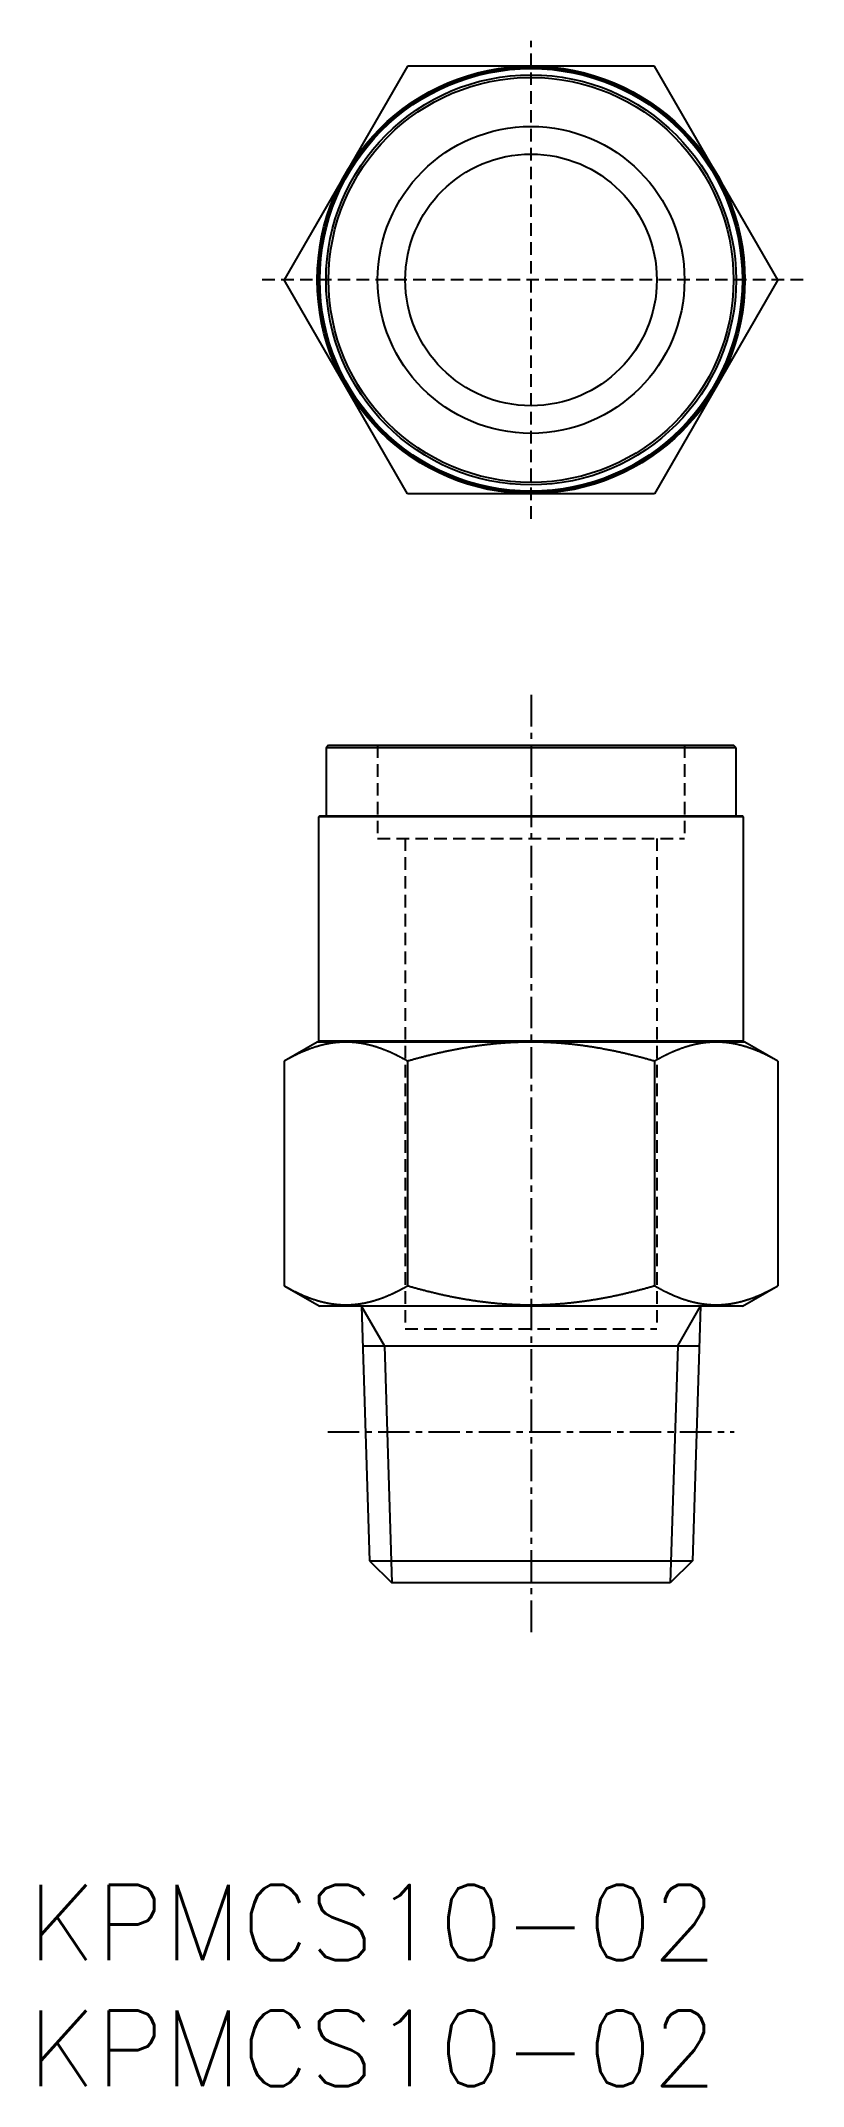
# Model space of a CAD drawing. Extents: x 0.5 to 30.8, y 0 to 81.3.
import ezdxf

# ---------------------------------------------------------------- set-up
doc = ezdxf.new("R2010")
doc.units = 0
doc.linetypes.add('CENTER', pattern=[2, 1.25, -0.25, 0.25, -0.25])
doc.linetypes.add('DASHED', pattern=[0.75, 0.5, -0.25])
doc.layers.get('0').update_dxf_attribs({"linetype": 'CONTINUOUS'})
for name, color, linetype in [('CENTER', 1, 'CENTER'), ('PV', 7, 'CONTINUOUS'), ('TV', 7, 'CONTINUOUS')]:
    doc.layers.add(name, color=color, linetype=linetype)
doc.styles.get("Standard").update_dxf_attribs({"font": 'txt.shx'})

# ---------------------------------------------------------------- blocks, each defined once
blk = doc.blocks.new('*U2')
at = {"color": 7, "linetype": 'CONTINUOUS'}
blk.add_text('KPMCS10-02', height=3, dxfattribs=at).set_placement((0, 0))
blk = doc.blocks.new('*U3')
at = {"color": 7, "linetype": 'CONTINUOUS'}
blk.add_text('KPMCS10-02', height=3, dxfattribs=at).set_placement((0, 5))

msp = doc.modelspace()

# ---------------------------------------------------------------- linework, layer by layer
at = {"color": 1, "linetype": 'DASHED'}
for p, q in [((20, 62.3), (20, 81.3)), ((30.815, 71.8), (9.185, 71.8))]:
    msp.add_line(p, q, dxfattribs=at)
at = {"color": 3, "linetype": 'DASHED'}
for p, q in [((13.9, 53.3), (13.9, 49.6)), ((26.1, 53.3), (26.1, 49.6)), ((13.9, 49.6), (26.1, 49.6)), ((15, 49.6), (15, 30.1)), ((25, 49.6), (25, 30.1)), ((15, 30.1), (25, 30.1))]:
    msp.add_line(p, q, dxfattribs=at)
at = {"color": 7, "linetype": 'CONTINUOUS'}
for p, q in [((13.266, 31), (13.582, 20.884)), ((26.734, 31), (26.418, 20.884)), ((13.315, 29.433), (26.685, 29.433)), ((13.582, 20.884), (14.465, 20)), ((13.582, 20.884), (26.418, 20.884)), ((26.418, 20.884), (25.535, 20)), ((25.535, 20), (14.465, 20))]:
    msp.add_line(p, q, dxfattribs=at)
at = {"color": 3, "linetype": 'CONTINUOUS'}
for p, q in [((14.171, 29.433), (13.266, 31)), ((25.829, 29.433), (26.734, 31)), ((14.171, 29.433), (14.465, 20)), ((25.829, 29.433), (25.535, 20))]:
    msp.add_line(p, q, dxfattribs=at)
at = {"layer": 'CENTER', "color": 1, "linetype": 'CENTER'}
for p, q in [((20, 55.3), (20, 18)), ((11.921, 26.01), (28.079, 26.01))]:
    msp.add_line(p, q, dxfattribs=at)
at = {"layer": 'PV', "color": 7, "linetype": 'CONTINUOUS'}
for p, q in [((11.95, 53.3), (11.85, 53.2)), ((11.85, 53.2), (11.85, 50.5)), ((28.15, 53.2), (11.85, 53.2)), ((11.95, 53.3), (28.05, 53.3)), ((28.15, 53.2), (28.05, 53.3)), ((28.15, 50.5), (28.15, 53.2)), ((11.6, 50.5), (11.55, 50.45)), ((11.55, 50.45), (11.55, 41.55)), ((28.45, 50.45), (11.55, 50.45)), ((11.6, 50.5), (28.4, 50.5)), ((28.45, 50.45), (28.4, 50.5)), ((28.45, 41.55), (28.45, 50.45)), ((11.5, 41.5), (10.185, 40.741)), ((28.5, 41.5), (11.5, 41.5)), ((11.55, 41.55), (28.45, 41.55)), ((11.55, 41.55), (11.6, 41.5)), ((28.4, 41.5), (28.45, 41.55)), ((29.815, 40.741), (28.5, 41.5)), ((10.185, 40.741), (10.185, 31.817)), ((15.093, 40.741), (15.093, 31.817)), ((24.907, 40.741), (24.907, 31.817)), ((29.815, 40.741), (29.815, 31.817)), ((10.185, 31.817), (11.6, 31)), ((28.4, 31), (29.815, 31.817)), ((28.4, 31), (11.6, 31))]:
    msp.add_line(p, q, dxfattribs=at)
for points in [[(12.639, 41.5), (12.621, 41.5), (12.603, 41.5), (12.585, 41.5), (12.567, 41.499), (12.549, 41.499), (12.531, 41.498), (12.512, 41.498), (12.494, 41.497), (12.476, 41.496), (12.458, 41.496), (12.44, 41.495), (12.422, 41.494), (12.404, 41.493), (12.386, 41.491), (12.368, 41.49), (12.35, 41.489), (12.332, 41.487), (12.314, 41.486), (12.296, 41.484), (12.278, 41.482), (12.26, 41.481), (12.242, 41.479), (12.225, 41.477), (12.207, 41.475), (12.189, 41.473), (12.171, 41.47), (12.153, 41.468), (12.135, 41.466), (12.117, 41.463), (12.099, 41.461), (12.081, 41.458), (12.064, 41.455), (12.046, 41.452), (12.028, 41.45), (12.01, 41.447), (11.992, 41.444), (11.975, 41.44), (11.957, 41.437), (11.939, 41.434), (11.921, 41.431), (11.904, 41.427), (11.886, 41.424), (11.868, 41.42), (11.851, 41.416), (11.833, 41.413), (11.815, 41.409), (11.798, 41.405), (11.78, 41.401), (11.762, 41.397), (11.745, 41.393), (11.727, 41.388), (11.71, 41.384), (11.692, 41.38), (11.675, 41.375), (11.657, 41.371), (11.64, 41.366), (11.622, 41.362), (11.605, 41.357), (11.588, 41.352), (11.57, 41.347), (11.553, 41.342), (11.535, 41.337), (11.518, 41.332), (11.501, 41.327), (11.484, 41.322), (11.466, 41.317), (11.449, 41.311), (11.432, 41.306), (11.415, 41.3), (11.397, 41.295), (11.38, 41.289), (11.363, 41.284), (11.346, 41.278), (11.329, 41.272), (11.312, 41.266), (11.295, 41.26), (11.278, 41.254), (11.261, 41.248), (11.244, 41.242), (11.227, 41.236), (11.21, 41.23), (11.193, 41.224), (11.176, 41.217), (11.159, 41.211), (11.142, 41.205), (11.125, 41.198), (11.109, 41.192), (11.092, 41.185), (11.075, 41.178), (11.058, 41.172), (11.042, 41.165), (11.025, 41.158), (11.008, 41.151), (10.992, 41.144), (10.975, 41.137), (10.958, 41.13), (10.942, 41.123), (10.925, 41.116), (10.909, 41.109), (10.892, 41.102), (10.875, 41.094), (10.859, 41.087), (10.842, 41.08), (10.826, 41.072), (10.81, 41.065), (10.793, 41.057), (10.777, 41.05), (10.76, 41.042), (10.744, 41.034), (10.728, 41.027), (10.711, 41.019), (10.695, 41.011), (10.679, 41.003), (10.663, 40.995), (10.646, 40.988), (10.63, 40.98), (10.614, 40.972), (10.598, 40.964), (10.582, 40.955), (10.566, 40.947), (10.55, 40.939), (10.534, 40.931), (10.518, 40.923), (10.501, 40.914), (10.485, 40.906), (10.469, 40.898), (10.454, 40.889), (10.438, 40.881), (10.422, 40.872), (10.406, 40.864), (10.39, 40.855), (10.374, 40.847), (10.358, 40.838), (10.342, 40.829), (10.326, 40.821), (10.311, 40.812), (10.295, 40.803), (10.279, 40.794), (10.263, 40.786), (10.248, 40.777), (10.232, 40.768), (10.216, 40.759), (10.201, 40.75), (10.185, 40.741)], [(15.093, 40.741), (15.077, 40.75), (15.061, 40.759), (15.046, 40.768), (15.03, 40.777), (15.014, 40.786), (14.998, 40.794), (14.983, 40.803), (14.967, 40.812), (14.951, 40.821), (14.935, 40.829), (14.919, 40.838), (14.904, 40.847), (14.888, 40.855), (14.872, 40.864), (14.856, 40.872), (14.84, 40.881), (14.824, 40.889), (14.808, 40.898), (14.792, 40.906), (14.776, 40.914), (14.76, 40.923), (14.744, 40.931), (14.728, 40.939), (14.712, 40.947), (14.696, 40.955), (14.68, 40.964), (14.663, 40.972), (14.647, 40.98), (14.631, 40.988), (14.615, 40.995), (14.599, 41.003), (14.582, 41.011), (14.566, 41.019), (14.55, 41.027), (14.533, 41.034), (14.517, 41.042), (14.501, 41.05), (14.484, 41.057), (14.468, 41.065), (14.452, 41.072), (14.435, 41.08), (14.419, 41.087), (14.402, 41.094), (14.386, 41.102), (14.369, 41.109), (14.353, 41.116), (14.336, 41.123), (14.319, 41.13), (14.303, 41.137), (14.286, 41.144), (14.269, 41.151), (14.253, 41.158), (14.236, 41.165), (14.219, 41.172), (14.203, 41.178), (14.186, 41.185), (14.169, 41.192), (14.152, 41.198), (14.135, 41.205), (14.118, 41.211), (14.102, 41.217), (14.085, 41.224), (14.068, 41.23), (14.051, 41.236), (14.034, 41.242), (14.017, 41.248), (14, 41.255), (13.983, 41.26), (13.966, 41.266), (13.949, 41.272), (13.932, 41.278), (13.914, 41.284), (13.897, 41.289), (13.88, 41.295), (13.863, 41.3), (13.846, 41.306), (13.829, 41.311), (13.811, 41.317), (13.794, 41.322), (13.777, 41.327), (13.759, 41.332), (13.742, 41.337), (13.725, 41.342), (13.707, 41.347), (13.69, 41.352), (13.673, 41.357), (13.655, 41.362), (13.638, 41.366), (13.62, 41.371), (13.603, 41.375), (13.585, 41.38), (13.568, 41.384), (13.55, 41.388), (13.533, 41.393), (13.515, 41.397), (13.498, 41.401), (13.48, 41.405), (13.462, 41.409), (13.445, 41.413), (13.427, 41.416), (13.409, 41.42), (13.392, 41.424), (13.374, 41.427), (13.356, 41.431), (13.339, 41.434), (13.321, 41.437), (13.303, 41.44), (13.285, 41.444), (13.267, 41.447), (13.25, 41.45), (13.232, 41.452), (13.214, 41.455), (13.196, 41.458), (13.178, 41.461), (13.16, 41.463), (13.143, 41.466), (13.125, 41.468), (13.107, 41.47), (13.089, 41.473), (13.071, 41.475), (13.053, 41.477), (13.035, 41.479), (13.017, 41.481), (12.999, 41.482), (12.981, 41.484), (12.963, 41.486), (12.945, 41.487), (12.927, 41.489), (12.909, 41.49), (12.891, 41.491), (12.873, 41.493), (12.855, 41.494), (12.837, 41.495), (12.819, 41.496), (12.801, 41.496), (12.783, 41.497), (12.765, 41.498), (12.747, 41.498), (12.729, 41.499), (12.711, 41.499), (12.693, 41.5), (12.675, 41.5), (12.657, 41.5), (12.639, 41.5)], [(20, 41.5), (19.965, 41.5), (19.931, 41.5), (19.896, 41.5), (19.862, 41.499), (19.827, 41.499), (19.792, 41.499), (19.758, 41.498), (19.723, 41.497), (19.689, 41.497), (19.654, 41.496), (19.619, 41.495), (19.585, 41.494), (19.55, 41.493), (19.516, 41.492), (19.481, 41.491), (19.446, 41.49), (19.412, 41.488), (19.377, 41.487), (19.343, 41.485), (19.308, 41.484), (19.274, 41.482), (19.239, 41.48), (19.205, 41.479), (19.17, 41.477), (19.135, 41.475), (19.101, 41.473), (19.066, 41.47), (19.032, 41.468), (18.997, 41.466), (18.963, 41.464), (18.928, 41.461), (18.894, 41.459), (18.859, 41.456), (18.825, 41.453), (18.79, 41.451), (18.756, 41.448), (18.721, 41.445), (18.687, 41.442), (18.652, 41.439), (18.618, 41.436), (18.583, 41.432), (18.549, 41.429), (18.515, 41.426), (18.48, 41.422), (18.446, 41.419), (18.411, 41.415), (18.377, 41.411), (18.343, 41.408), (18.308, 41.404), (18.274, 41.4), (18.239, 41.396), (18.205, 41.392), (18.171, 41.388), (18.136, 41.383), (18.102, 41.379), (18.068, 41.375), (18.033, 41.37), (17.999, 41.366), (17.965, 41.361), (17.93, 41.357), (17.896, 41.352), (17.862, 41.347), (17.828, 41.342), (17.793, 41.337), (17.759, 41.332), (17.725, 41.327), (17.691, 41.322), (17.657, 41.317), (17.622, 41.312), (17.588, 41.306), (17.554, 41.301), (17.52, 41.295), (17.486, 41.29), (17.451, 41.284), (17.417, 41.278), (17.383, 41.273), (17.349, 41.267), (17.315, 41.261), (17.281, 41.255), (17.247, 41.249), (17.213, 41.243), (17.179, 41.237), (17.145, 41.231), (17.111, 41.224), (17.077, 41.218), (17.043, 41.211), (17.009, 41.205), (16.975, 41.198), (16.941, 41.192), (16.907, 41.185), (16.873, 41.178), (16.839, 41.172), (16.805, 41.165), (16.771, 41.158), (16.737, 41.151), (16.703, 41.144), (16.669, 41.137), (16.636, 41.13), (16.602, 41.122), (16.568, 41.115), (16.534, 41.108), (16.5, 41.1), (16.467, 41.093), (16.433, 41.085), (16.399, 41.078), (16.365, 41.07), (16.332, 41.062), (16.298, 41.055), (16.264, 41.047), (16.23, 41.039), (16.197, 41.031), (16.163, 41.023), (16.129, 41.015), (16.096, 41.007), (16.062, 40.999), (16.029, 40.991), (15.995, 40.983), (15.961, 40.974), (15.928, 40.966), (15.894, 40.957), (15.861, 40.949), (15.827, 40.941), (15.794, 40.932), (15.76, 40.923), (15.727, 40.915), (15.693, 40.906), (15.66, 40.897), (15.626, 40.888), (15.593, 40.88), (15.559, 40.871), (15.526, 40.862), (15.492, 40.853), (15.459, 40.844), (15.426, 40.834), (15.392, 40.825), (15.359, 40.816), (15.326, 40.807), (15.292, 40.798), (15.259, 40.788), (15.226, 40.779), (15.192, 40.769), (15.159, 40.76), (15.126, 40.75), (15.093, 40.741)], [(24.907, 40.741), (24.872, 40.751), (24.837, 40.761), (24.802, 40.771), (24.767, 40.781), (24.731, 40.791), (24.696, 40.801), (24.661, 40.811), (24.625, 40.82), (24.59, 40.83), (24.555, 40.84), (24.519, 40.849), (24.484, 40.859), (24.449, 40.869), (24.413, 40.878), (24.378, 40.887), (24.342, 40.897), (24.307, 40.906), (24.272, 40.915), (24.236, 40.924), (24.201, 40.933), (24.165, 40.943), (24.13, 40.952), (24.094, 40.96), (24.058, 40.969), (24.023, 40.978), (23.987, 40.987), (23.952, 40.996), (23.916, 41.004), (23.88, 41.013), (23.845, 41.021), (23.809, 41.03), (23.774, 41.038), (23.738, 41.046), (23.702, 41.055), (23.666, 41.063), (23.631, 41.071), (23.595, 41.079), (23.559, 41.087), (23.523, 41.095), (23.488, 41.103), (23.452, 41.111), (23.416, 41.118), (23.38, 41.126), (23.344, 41.134), (23.309, 41.141), (23.273, 41.149), (23.237, 41.156), (23.201, 41.164), (23.165, 41.171), (23.129, 41.178), (23.093, 41.185), (23.057, 41.192), (23.021, 41.199), (22.985, 41.206), (22.949, 41.213), (22.913, 41.22), (22.877, 41.226), (22.841, 41.233), (22.805, 41.24), (22.769, 41.246), (22.733, 41.253), (22.697, 41.259), (22.661, 41.265), (22.625, 41.271), (22.589, 41.277), (22.553, 41.284), (22.516, 41.289), (22.48, 41.295), (22.444, 41.301), (22.408, 41.307), (22.372, 41.313), (22.335, 41.318), (22.299, 41.324), (22.263, 41.329), (22.227, 41.334), (22.19, 41.34), (22.154, 41.345), (22.118, 41.35), (22.082, 41.355), (22.045, 41.36), (22.009, 41.365), (21.973, 41.37), (21.936, 41.374), (21.9, 41.379), (21.864, 41.383), (21.827, 41.388), (21.791, 41.392), (21.755, 41.397), (21.718, 41.401), (21.682, 41.405), (21.645, 41.409), (21.609, 41.413), (21.572, 41.417), (21.536, 41.421), (21.5, 41.424), (21.463, 41.428), (21.427, 41.431), (21.39, 41.435), (21.354, 41.438), (21.317, 41.441), (21.281, 41.445), (21.244, 41.448), (21.208, 41.451), (21.171, 41.454), (21.135, 41.456), (21.098, 41.459), (21.062, 41.462), (21.025, 41.464), (20.988, 41.467), (20.952, 41.469), (20.915, 41.472), (20.879, 41.474), (20.842, 41.476), (20.806, 41.478), (20.769, 41.48), (20.732, 41.482), (20.696, 41.484), (20.659, 41.485), (20.623, 41.487), (20.586, 41.488), (20.549, 41.49), (20.513, 41.491), (20.476, 41.492), (20.44, 41.493), (20.403, 41.494), (20.366, 41.495), (20.33, 41.496), (20.293, 41.497), (20.256, 41.498), (20.22, 41.498), (20.183, 41.499), (20.147, 41.499), (20.11, 41.5), (20.073, 41.5), (20.037, 41.5), (20, 41.5)], [(27.361, 41.5), (27.343, 41.5), (27.325, 41.5), (27.307, 41.5), (27.289, 41.499), (27.271, 41.499), (27.253, 41.498), (27.235, 41.498), (27.217, 41.497), (27.199, 41.496), (27.181, 41.496), (27.163, 41.495), (27.145, 41.494), (27.127, 41.493), (27.109, 41.491), (27.091, 41.49), (27.073, 41.489), (27.055, 41.487), (27.037, 41.486), (27.019, 41.484), (27.001, 41.482), (26.983, 41.481), (26.965, 41.479), (26.947, 41.477), (26.929, 41.475), (26.911, 41.473), (26.893, 41.47), (26.875, 41.468), (26.857, 41.466), (26.84, 41.463), (26.822, 41.461), (26.804, 41.458), (26.786, 41.455), (26.768, 41.452), (26.75, 41.45), (26.733, 41.447), (26.715, 41.444), (26.697, 41.44), (26.679, 41.437), (26.661, 41.434), (26.644, 41.431), (26.626, 41.427), (26.608, 41.424), (26.591, 41.42), (26.573, 41.416), (26.555, 41.413), (26.538, 41.409), (26.52, 41.405), (26.502, 41.401), (26.485, 41.397), (26.467, 41.393), (26.45, 41.388), (26.432, 41.384), (26.415, 41.38), (26.397, 41.375), (26.38, 41.371), (26.362, 41.366), (26.345, 41.362), (26.327, 41.357), (26.31, 41.352), (26.293, 41.347), (26.275, 41.342), (26.258, 41.337), (26.241, 41.332), (26.223, 41.327), (26.206, 41.322), (26.189, 41.317), (26.172, 41.311), (26.154, 41.306), (26.137, 41.3), (26.12, 41.295), (26.103, 41.289), (26.086, 41.284), (26.068, 41.278), (26.051, 41.272), (26.034, 41.266), (26.017, 41.26), (26, 41.254), (25.983, 41.248), (25.966, 41.242), (25.949, 41.236), (25.932, 41.23), (25.915, 41.224), (25.898, 41.217), (25.882, 41.211), (25.865, 41.205), (25.848, 41.198), (25.831, 41.192), (25.814, 41.185), (25.798, 41.178), (25.781, 41.172), (25.764, 41.165), (25.747, 41.158), (25.731, 41.151), (25.714, 41.144), (25.697, 41.137), (25.681, 41.13), (25.664, 41.123), (25.648, 41.116), (25.631, 41.109), (25.614, 41.102), (25.598, 41.094), (25.581, 41.087), (25.565, 41.08), (25.548, 41.072), (25.532, 41.065), (25.516, 41.057), (25.499, 41.05), (25.483, 41.042), (25.467, 41.034), (25.45, 41.027), (25.434, 41.019), (25.418, 41.011), (25.401, 41.003), (25.385, 40.995), (25.369, 40.988), (25.353, 40.98), (25.337, 40.972), (25.32, 40.964), (25.304, 40.955), (25.288, 40.947), (25.272, 40.939), (25.256, 40.931), (25.24, 40.923), (25.224, 40.914), (25.208, 40.906), (25.192, 40.898), (25.176, 40.889), (25.16, 40.881), (25.144, 40.872), (25.128, 40.864), (25.112, 40.855), (25.096, 40.847), (25.081, 40.838), (25.065, 40.829), (25.049, 40.821), (25.033, 40.812), (25.017, 40.803), (25.002, 40.794), (24.986, 40.786), (24.97, 40.777), (24.954, 40.768), (24.939, 40.759), (24.923, 40.75), (24.907, 40.741)], [(29.815, 40.741), (29.799, 40.75), (29.784, 40.759), (29.768, 40.768), (29.752, 40.777), (29.737, 40.786), (29.721, 40.794), (29.705, 40.803), (29.689, 40.812), (29.674, 40.821), (29.658, 40.829), (29.642, 40.838), (29.626, 40.847), (29.61, 40.855), (29.594, 40.864), (29.578, 40.872), (29.562, 40.881), (29.546, 40.889), (29.531, 40.898), (29.515, 40.906), (29.499, 40.914), (29.482, 40.923), (29.466, 40.931), (29.45, 40.939), (29.434, 40.947), (29.418, 40.955), (29.402, 40.964), (29.386, 40.972), (29.37, 40.98), (29.354, 40.988), (29.337, 40.995), (29.321, 41.003), (29.305, 41.011), (29.289, 41.019), (29.272, 41.027), (29.256, 41.034), (29.24, 41.042), (29.223, 41.05), (29.207, 41.057), (29.19, 41.065), (29.174, 41.072), (29.158, 41.08), (29.141, 41.087), (29.125, 41.094), (29.108, 41.102), (29.091, 41.109), (29.075, 41.116), (29.058, 41.123), (29.042, 41.13), (29.025, 41.137), (29.008, 41.144), (28.992, 41.151), (28.975, 41.158), (28.958, 41.165), (28.942, 41.172), (28.925, 41.178), (28.908, 41.185), (28.891, 41.192), (28.875, 41.198), (28.858, 41.205), (28.841, 41.211), (28.824, 41.217), (28.807, 41.224), (28.79, 41.23), (28.773, 41.236), (28.756, 41.242), (28.739, 41.248), (28.722, 41.255), (28.705, 41.26), (28.688, 41.266), (28.671, 41.272), (28.654, 41.278), (28.637, 41.284), (28.62, 41.289), (28.603, 41.295), (28.585, 41.3), (28.568, 41.306), (28.551, 41.311), (28.534, 41.317), (28.516, 41.322), (28.499, 41.327), (28.482, 41.332), (28.465, 41.337), (28.447, 41.342), (28.43, 41.347), (28.412, 41.352), (28.395, 41.357), (28.378, 41.362), (28.36, 41.366), (28.343, 41.371), (28.325, 41.375), (28.308, 41.38), (28.29, 41.384), (28.273, 41.388), (28.255, 41.393), (28.238, 41.397), (28.22, 41.401), (28.202, 41.405), (28.185, 41.409), (28.167, 41.413), (28.149, 41.416), (28.132, 41.42), (28.114, 41.424), (28.096, 41.427), (28.079, 41.431), (28.061, 41.434), (28.043, 41.437), (28.025, 41.44), (28.008, 41.444), (27.99, 41.447), (27.972, 41.45), (27.954, 41.452), (27.936, 41.455), (27.919, 41.458), (27.901, 41.461), (27.883, 41.463), (27.865, 41.466), (27.847, 41.468), (27.829, 41.47), (27.811, 41.473), (27.793, 41.475), (27.775, 41.477), (27.758, 41.479), (27.74, 41.481), (27.722, 41.482), (27.704, 41.484), (27.686, 41.486), (27.668, 41.487), (27.65, 41.489), (27.632, 41.49), (27.614, 41.491), (27.596, 41.493), (27.578, 41.494), (27.56, 41.495), (27.542, 41.496), (27.524, 41.496), (27.506, 41.497), (27.488, 41.498), (27.469, 41.498), (27.451, 41.499), (27.433, 41.499), (27.415, 41.5), (27.397, 41.5), (27.379, 41.5), (27.361, 41.5)], [(10.185, 31.817), (10.202, 31.807), (10.219, 31.797), (10.236, 31.788), (10.253, 31.778), (10.271, 31.768), (10.288, 31.759), (10.305, 31.749), (10.322, 31.739), (10.339, 31.73), (10.357, 31.72), (10.374, 31.711), (10.391, 31.702), (10.409, 31.692), (10.426, 31.683), (10.443, 31.674), (10.461, 31.665), (10.478, 31.655), (10.496, 31.646), (10.513, 31.637), (10.531, 31.628), (10.548, 31.619), (10.566, 31.61), (10.583, 31.602), (10.601, 31.593), (10.619, 31.584), (10.636, 31.575), (10.654, 31.567), (10.672, 31.558), (10.689, 31.549), (10.707, 31.541), (10.725, 31.532), (10.743, 31.524), (10.76, 31.516), (10.778, 31.507), (10.796, 31.499), (10.814, 31.491), (10.832, 31.483), (10.85, 31.475), (10.868, 31.467), (10.886, 31.459), (10.904, 31.451), (10.922, 31.443), (10.94, 31.435), (10.958, 31.427), (10.976, 31.42), (10.995, 31.412), (11.013, 31.405), (11.031, 31.397), (11.049, 31.39), (11.067, 31.382), (11.086, 31.375), (11.104, 31.368), (11.122, 31.361), (11.141, 31.354), (11.159, 31.347), (11.178, 31.34), (11.196, 31.333), (11.214, 31.326), (11.233, 31.319), (11.252, 31.313), (11.27, 31.306), (11.289, 31.299), (11.307, 31.293), (11.326, 31.287), (11.344, 31.28), (11.363, 31.274), (11.382, 31.268), (11.401, 31.262), (11.419, 31.256), (11.438, 31.25), (11.457, 31.244), (11.476, 31.238), (11.495, 31.232), (11.513, 31.227), (11.532, 31.221), (11.551, 31.216), (11.57, 31.21), (11.589, 31.205), (11.608, 31.2), (11.627, 31.195), (11.646, 31.19), (11.665, 31.185), (11.684, 31.18), (11.703, 31.175), (11.723, 31.171), (11.742, 31.166), (11.761, 31.161), (11.78, 31.157), (11.799, 31.153), (11.818, 31.148), (11.838, 31.144), (11.857, 31.14), (11.876, 31.136), (11.896, 31.132), (11.915, 31.128), (11.934, 31.125), (11.954, 31.121), (11.973, 31.118), (11.992, 31.114), (12.012, 31.111), (12.031, 31.108), (12.051, 31.105), (12.07, 31.101), (12.09, 31.099), (12.109, 31.096), (12.128, 31.093), (12.148, 31.09), (12.168, 31.088), (12.187, 31.085), (12.207, 31.083), (12.226, 31.081), (12.246, 31.079), (12.265, 31.077), (12.285, 31.075), (12.305, 31.073), (12.324, 31.071), (12.344, 31.07), (12.363, 31.068), (12.383, 31.067), (12.403, 31.065), (12.422, 31.064), (12.442, 31.063), (12.462, 31.062), (12.481, 31.061), (12.501, 31.06), (12.521, 31.06), (12.54, 31.059), (12.56, 31.059), (12.58, 31.058), (12.599, 31.058), (12.619, 31.058), (12.639, 31.058), (12.658, 31.058), (12.678, 31.058), (12.698, 31.058), (12.718, 31.059), (12.737, 31.059), (12.757, 31.06), (12.777, 31.06), (12.796, 31.061), (12.816, 31.062), (12.836, 31.063), (12.855, 31.064), (12.875, 31.065), (12.895, 31.067), (12.914, 31.068), (12.934, 31.07), (12.953, 31.071), (12.973, 31.073), (12.993, 31.075), (13.012, 31.077), (13.032, 31.079), (13.051, 31.081), (13.071, 31.083), (13.09, 31.085), (13.11, 31.088), (13.13, 31.09), (13.149, 31.093), (13.169, 31.096), (13.188, 31.099), (13.208, 31.102), (13.227, 31.105), (13.246, 31.108), (13.266, 31.111), (13.285, 31.114), (13.305, 31.118), (13.324, 31.121), (13.343, 31.125), (13.363, 31.128), (13.382, 31.132), (13.401, 31.136), (13.421, 31.14), (13.44, 31.144), (13.459, 31.148), (13.478, 31.153), (13.498, 31.157), (13.517, 31.161), (13.536, 31.166), (13.555, 31.17), (13.574, 31.175), (13.593, 31.18), (13.612, 31.185), (13.631, 31.19), (13.65, 31.195), (13.669, 31.2), (13.688, 31.205), (13.707, 31.21), (13.726, 31.216), (13.745, 31.221), (13.764, 31.227), (13.783, 31.232), (13.802, 31.238), (13.821, 31.244), (13.839, 31.25), (13.858, 31.256), (13.877, 31.262), (13.896, 31.268), (13.914, 31.274), (13.933, 31.28), (13.952, 31.287), (13.97, 31.293), (13.989, 31.299), (14.008, 31.306), (14.026, 31.313), (14.045, 31.319), (14.063, 31.326), (14.082, 31.333), (14.1, 31.34), (14.118, 31.347), (14.137, 31.354), (14.155, 31.361), (14.174, 31.368), (14.192, 31.375), (14.21, 31.382), (14.228, 31.39), (14.247, 31.397), (14.265, 31.405), (14.283, 31.412), (14.301, 31.42), (14.319, 31.427), (14.337, 31.435), (14.356, 31.443), (14.374, 31.451), (14.392, 31.459), (14.41, 31.467), (14.428, 31.475), (14.446, 31.483), (14.463, 31.491), (14.481, 31.499), (14.499, 31.507), (14.517, 31.516), (14.535, 31.524), (14.553, 31.532), (14.571, 31.541), (14.588, 31.549), (14.606, 31.558), (14.624, 31.567), (14.641, 31.575), (14.659, 31.584), (14.677, 31.593), (14.694, 31.602), (14.712, 31.61), (14.729, 31.619), (14.747, 31.628), (14.764, 31.637), (14.782, 31.646), (14.799, 31.655), (14.817, 31.665), (14.834, 31.674), (14.852, 31.683), (14.869, 31.692), (14.886, 31.702), (14.904, 31.711), (14.921, 31.72), (14.938, 31.73), (14.955, 31.739), (14.973, 31.749), (14.99, 31.759), (15.007, 31.768), (15.024, 31.778), (15.041, 31.788), (15.058, 31.797), (15.075, 31.807), (15.093, 31.817)], [(15.093, 31.817), (15.128, 31.807), (15.163, 31.797), (15.198, 31.787), (15.233, 31.777), (15.269, 31.767), (15.304, 31.757), (15.339, 31.747), (15.375, 31.737), (15.41, 31.728), (15.445, 31.718), (15.481, 31.708), (15.516, 31.699), (15.551, 31.689), (15.587, 31.68), (15.622, 31.67), (15.658, 31.661), (15.693, 31.652), (15.728, 31.643), (15.764, 31.633), (15.799, 31.624), (15.835, 31.615), (15.87, 31.606), (15.906, 31.597), (15.942, 31.588), (15.977, 31.58), (16.013, 31.571), (16.048, 31.562), (16.084, 31.554), (16.12, 31.545), (16.155, 31.536), (16.191, 31.528), (16.226, 31.52), (16.262, 31.511), (16.298, 31.503), (16.334, 31.495), (16.369, 31.487), (16.405, 31.479), (16.441, 31.471), (16.477, 31.463), (16.512, 31.455), (16.548, 31.447), (16.584, 31.439), (16.62, 31.432), (16.656, 31.424), (16.691, 31.416), (16.727, 31.409), (16.763, 31.402), (16.799, 31.394), (16.835, 31.387), (16.871, 31.38), (16.907, 31.373), (16.943, 31.366), (16.979, 31.359), (17.015, 31.352), (17.051, 31.345), (17.087, 31.338), (17.123, 31.331), (17.159, 31.325), (17.195, 31.318), (17.231, 31.312), (17.267, 31.305), (17.303, 31.299), (17.339, 31.293), (17.375, 31.286), (17.411, 31.28), (17.447, 31.274), (17.484, 31.268), (17.52, 31.262), (17.556, 31.257), (17.592, 31.251), (17.628, 31.245), (17.665, 31.24), (17.701, 31.234), (17.737, 31.229), (17.773, 31.223), (17.81, 31.218), (17.846, 31.213), (17.882, 31.208), (17.918, 31.203), (17.955, 31.198), (17.991, 31.193), (18.027, 31.188), (18.064, 31.183), (18.1, 31.179), (18.136, 31.174), (18.173, 31.17), (18.209, 31.165), (18.245, 31.161), (18.282, 31.157), (18.318, 31.153), (18.355, 31.149), (18.391, 31.145), (18.428, 31.141), (18.464, 31.137), (18.5, 31.134), (18.537, 31.13), (18.573, 31.126), (18.61, 31.123), (18.646, 31.12), (18.683, 31.116), (18.719, 31.113), (18.756, 31.11), (18.792, 31.107), (18.829, 31.104), (18.865, 31.101), (18.902, 31.099), (18.938, 31.096), (18.975, 31.093), (19.012, 31.091), (19.048, 31.088), (19.085, 31.086), (19.121, 31.084), (19.158, 31.082), (19.194, 31.08), (19.231, 31.078), (19.268, 31.076), (19.304, 31.074), (19.341, 31.073), (19.377, 31.071), (19.414, 31.069), (19.451, 31.068), (19.487, 31.067), (19.524, 31.065), (19.56, 31.064), (19.597, 31.063), (19.634, 31.062), (19.67, 31.061), (19.707, 31.061), (19.744, 31.06), (19.78, 31.059), (19.817, 31.059), (19.853, 31.058), (19.89, 31.058), (19.927, 31.058), (19.963, 31.058), (20, 31.058), (20.037, 31.058), (20.073, 31.058), (20.11, 31.058), (20.147, 31.058), (20.183, 31.059), (20.22, 31.059), (20.256, 31.06), (20.293, 31.061), (20.33, 31.061), (20.366, 31.062), (20.403, 31.063), (20.44, 31.064), (20.476, 31.065), (20.513, 31.067), (20.549, 31.068), (20.586, 31.069), (20.623, 31.071), (20.659, 31.073), (20.696, 31.074), (20.732, 31.076), (20.769, 31.078), (20.806, 31.08), (20.842, 31.082), (20.879, 31.084), (20.915, 31.086), (20.952, 31.088), (20.988, 31.091), (21.025, 31.093), (21.062, 31.096), (21.098, 31.099), (21.135, 31.101), (21.171, 31.104), (21.208, 31.107), (21.244, 31.11), (21.281, 31.113), (21.317, 31.116), (21.354, 31.12), (21.39, 31.123), (21.427, 31.126), (21.463, 31.13), (21.5, 31.134), (21.536, 31.137), (21.572, 31.141), (21.609, 31.145), (21.645, 31.149), (21.682, 31.153), (21.718, 31.157), (21.755, 31.161), (21.791, 31.165), (21.827, 31.17), (21.864, 31.174), (21.9, 31.179), (21.936, 31.183), (21.973, 31.188), (22.009, 31.193), (22.045, 31.198), (22.082, 31.203), (22.118, 31.208), (22.154, 31.213), (22.19, 31.218), (22.227, 31.223), (22.263, 31.229), (22.299, 31.234), (22.335, 31.24), (22.372, 31.245), (22.408, 31.251), (22.444, 31.257), (22.48, 31.262), (22.516, 31.268), (22.553, 31.274), (22.589, 31.28), (22.625, 31.286), (22.661, 31.293), (22.697, 31.299), (22.733, 31.305), (22.769, 31.312), (22.805, 31.318), (22.841, 31.325), (22.877, 31.331), (22.913, 31.338), (22.949, 31.345), (22.985, 31.352), (23.021, 31.359), (23.057, 31.366), (23.093, 31.373), (23.129, 31.38), (23.165, 31.387), (23.201, 31.394), (23.237, 31.402), (23.273, 31.409), (23.309, 31.416), (23.344, 31.424), (23.38, 31.432), (23.416, 31.439), (23.452, 31.447), (23.488, 31.455), (23.523, 31.463), (23.559, 31.471), (23.595, 31.479), (23.631, 31.487), (23.666, 31.495), (23.702, 31.503), (23.738, 31.511), (23.774, 31.52), (23.809, 31.528), (23.845, 31.536), (23.88, 31.545), (23.916, 31.554), (23.952, 31.562), (23.987, 31.571), (24.023, 31.58), (24.058, 31.588), (24.094, 31.597), (24.13, 31.606), (24.165, 31.615), (24.201, 31.624), (24.236, 31.633), (24.272, 31.643), (24.307, 31.652), (24.342, 31.661), (24.378, 31.67), (24.413, 31.68), (24.449, 31.689), (24.484, 31.699), (24.519, 31.708), (24.555, 31.718), (24.59, 31.728), (24.625, 31.737), (24.661, 31.747), (24.696, 31.757), (24.731, 31.767), (24.767, 31.777), (24.802, 31.787), (24.837, 31.797), (24.872, 31.807), (24.907, 31.817)], [(24.907, 31.817), (24.925, 31.807), (24.942, 31.797), (24.959, 31.788), (24.976, 31.778), (24.993, 31.768), (25.01, 31.759), (25.027, 31.749), (25.045, 31.739), (25.062, 31.73), (25.079, 31.72), (25.096, 31.711), (25.114, 31.702), (25.131, 31.692), (25.148, 31.683), (25.166, 31.674), (25.183, 31.665), (25.201, 31.655), (25.218, 31.646), (25.236, 31.637), (25.253, 31.628), (25.271, 31.619), (25.288, 31.61), (25.306, 31.602), (25.323, 31.593), (25.341, 31.584), (25.359, 31.575), (25.376, 31.567), (25.394, 31.558), (25.412, 31.549), (25.429, 31.541), (25.447, 31.532), (25.465, 31.524), (25.483, 31.516), (25.501, 31.507), (25.519, 31.499), (25.537, 31.491), (25.554, 31.483), (25.572, 31.475), (25.59, 31.467), (25.608, 31.459), (25.626, 31.451), (25.644, 31.443), (25.663, 31.435), (25.681, 31.427), (25.699, 31.42), (25.717, 31.412), (25.735, 31.405), (25.753, 31.397), (25.772, 31.39), (25.79, 31.382), (25.808, 31.375), (25.826, 31.368), (25.845, 31.361), (25.863, 31.354), (25.882, 31.347), (25.9, 31.34), (25.918, 31.333), (25.937, 31.326), (25.955, 31.319), (25.974, 31.313), (25.992, 31.306), (26.011, 31.299), (26.03, 31.293), (26.048, 31.287), (26.067, 31.28), (26.086, 31.274), (26.104, 31.268), (26.123, 31.262), (26.142, 31.256), (26.161, 31.25), (26.179, 31.244), (26.198, 31.238), (26.217, 31.232), (26.236, 31.227), (26.255, 31.221), (26.274, 31.216), (26.293, 31.21), (26.312, 31.205), (26.331, 31.2), (26.35, 31.195), (26.369, 31.19), (26.388, 31.185), (26.407, 31.18), (26.426, 31.175), (26.445, 31.171), (26.464, 31.166), (26.483, 31.161), (26.502, 31.157), (26.522, 31.153), (26.541, 31.148), (26.56, 31.144), (26.579, 31.14), (26.599, 31.136), (26.618, 31.132), (26.637, 31.128), (26.657, 31.125), (26.676, 31.121), (26.695, 31.118), (26.715, 31.114), (26.734, 31.111), (26.754, 31.108), (26.773, 31.105), (26.792, 31.101), (26.812, 31.099), (26.831, 31.096), (26.851, 31.093), (26.87, 31.09), (26.89, 31.088), (26.909, 31.085), (26.929, 31.083), (26.949, 31.081), (26.968, 31.079), (26.988, 31.077), (27.007, 31.075), (27.027, 31.073), (27.047, 31.071), (27.066, 31.07), (27.086, 31.068), (27.105, 31.067), (27.125, 31.065), (27.145, 31.064), (27.164, 31.063), (27.184, 31.062), (27.204, 31.061), (27.223, 31.06), (27.243, 31.06), (27.263, 31.059), (27.282, 31.059), (27.302, 31.058), (27.322, 31.058), (27.342, 31.058), (27.361, 31.058), (27.381, 31.058), (27.401, 31.058), (27.42, 31.058), (27.44, 31.059), (27.46, 31.059), (27.479, 31.06), (27.499, 31.06), (27.519, 31.061), (27.538, 31.062), (27.558, 31.063), (27.578, 31.064), (27.597, 31.065), (27.617, 31.067), (27.637, 31.068), (27.656, 31.07), (27.676, 31.071), (27.695, 31.073), (27.715, 31.075), (27.735, 31.077), (27.754, 31.079), (27.774, 31.081), (27.793, 31.083), (27.813, 31.085), (27.832, 31.088), (27.852, 31.09), (27.872, 31.093), (27.891, 31.096), (27.91, 31.099), (27.93, 31.102), (27.949, 31.105), (27.969, 31.108), (27.988, 31.111), (28.008, 31.114), (28.027, 31.118), (28.046, 31.121), (28.066, 31.125), (28.085, 31.128), (28.104, 31.132), (28.124, 31.136), (28.143, 31.14), (28.162, 31.144), (28.182, 31.148), (28.201, 31.153), (28.22, 31.157), (28.239, 31.161), (28.258, 31.166), (28.277, 31.17), (28.297, 31.175), (28.316, 31.18), (28.335, 31.185), (28.354, 31.19), (28.373, 31.195), (28.392, 31.2), (28.411, 31.205), (28.43, 31.21), (28.449, 31.216), (28.468, 31.221), (28.487, 31.227), (28.505, 31.232), (28.524, 31.238), (28.543, 31.244), (28.562, 31.25), (28.581, 31.256), (28.599, 31.262), (28.618, 31.268), (28.637, 31.274), (28.655, 31.28), (28.674, 31.287), (28.693, 31.293), (28.711, 31.299), (28.73, 31.306), (28.748, 31.313), (28.767, 31.319), (28.786, 31.326), (28.804, 31.333), (28.822, 31.34), (28.841, 31.347), (28.859, 31.354), (28.878, 31.361), (28.896, 31.368), (28.914, 31.375), (28.933, 31.382), (28.951, 31.39), (28.969, 31.397), (28.987, 31.405), (29.005, 31.412), (29.024, 31.42), (29.042, 31.427), (29.06, 31.435), (29.078, 31.443), (29.096, 31.451), (29.114, 31.459), (29.132, 31.467), (29.15, 31.475), (29.168, 31.483), (29.186, 31.491), (29.204, 31.499), (29.222, 31.507), (29.24, 31.516), (29.257, 31.524), (29.275, 31.532), (29.293, 31.541), (29.311, 31.549), (29.328, 31.558), (29.346, 31.567), (29.364, 31.575), (29.381, 31.584), (29.399, 31.593), (29.417, 31.602), (29.434, 31.61), (29.452, 31.619), (29.469, 31.628), (29.487, 31.637), (29.504, 31.646), (29.522, 31.655), (29.539, 31.665), (29.557, 31.674), (29.574, 31.683), (29.591, 31.692), (29.609, 31.702), (29.626, 31.711), (29.643, 31.72), (29.661, 31.73), (29.678, 31.739), (29.695, 31.749), (29.712, 31.759), (29.729, 31.768), (29.747, 31.778), (29.764, 31.788), (29.781, 31.797), (29.798, 31.807), (29.815, 31.817)]]:
    msp.add_lwpolyline(points, dxfattribs=at)
at = {"layer": 'TV', "color": 7, "linetype": 'CONTINUOUS'}
for p, q in [((15.093, 80.3), (10.185, 71.8)), ((24.907, 80.3), (15.093, 80.3)), ((29.815, 71.8), (24.907, 80.3)), ((15.093, 63.3), (10.185, 71.8)), ((29.815, 71.8), (24.907, 63.3)), ((24.907, 63.3), (15.093, 63.3))]:
    msp.add_line(p, q, dxfattribs=at)
for radius in [8.5, 8.45, 8.4, 8.15, 8.05, 6.1, 5]:
    msp.add_circle((20, 71.8), radius, dxfattribs=at)

# ---------------------------------------------------------------- block references
at = {"color": 7, "linetype": 'CONTINUOUS'}
for name in ['*U3', '*U2']:
    msp.add_blockref(name, (0, 0), dxfattribs=at)

doc.saveas('drawing.dxf')
